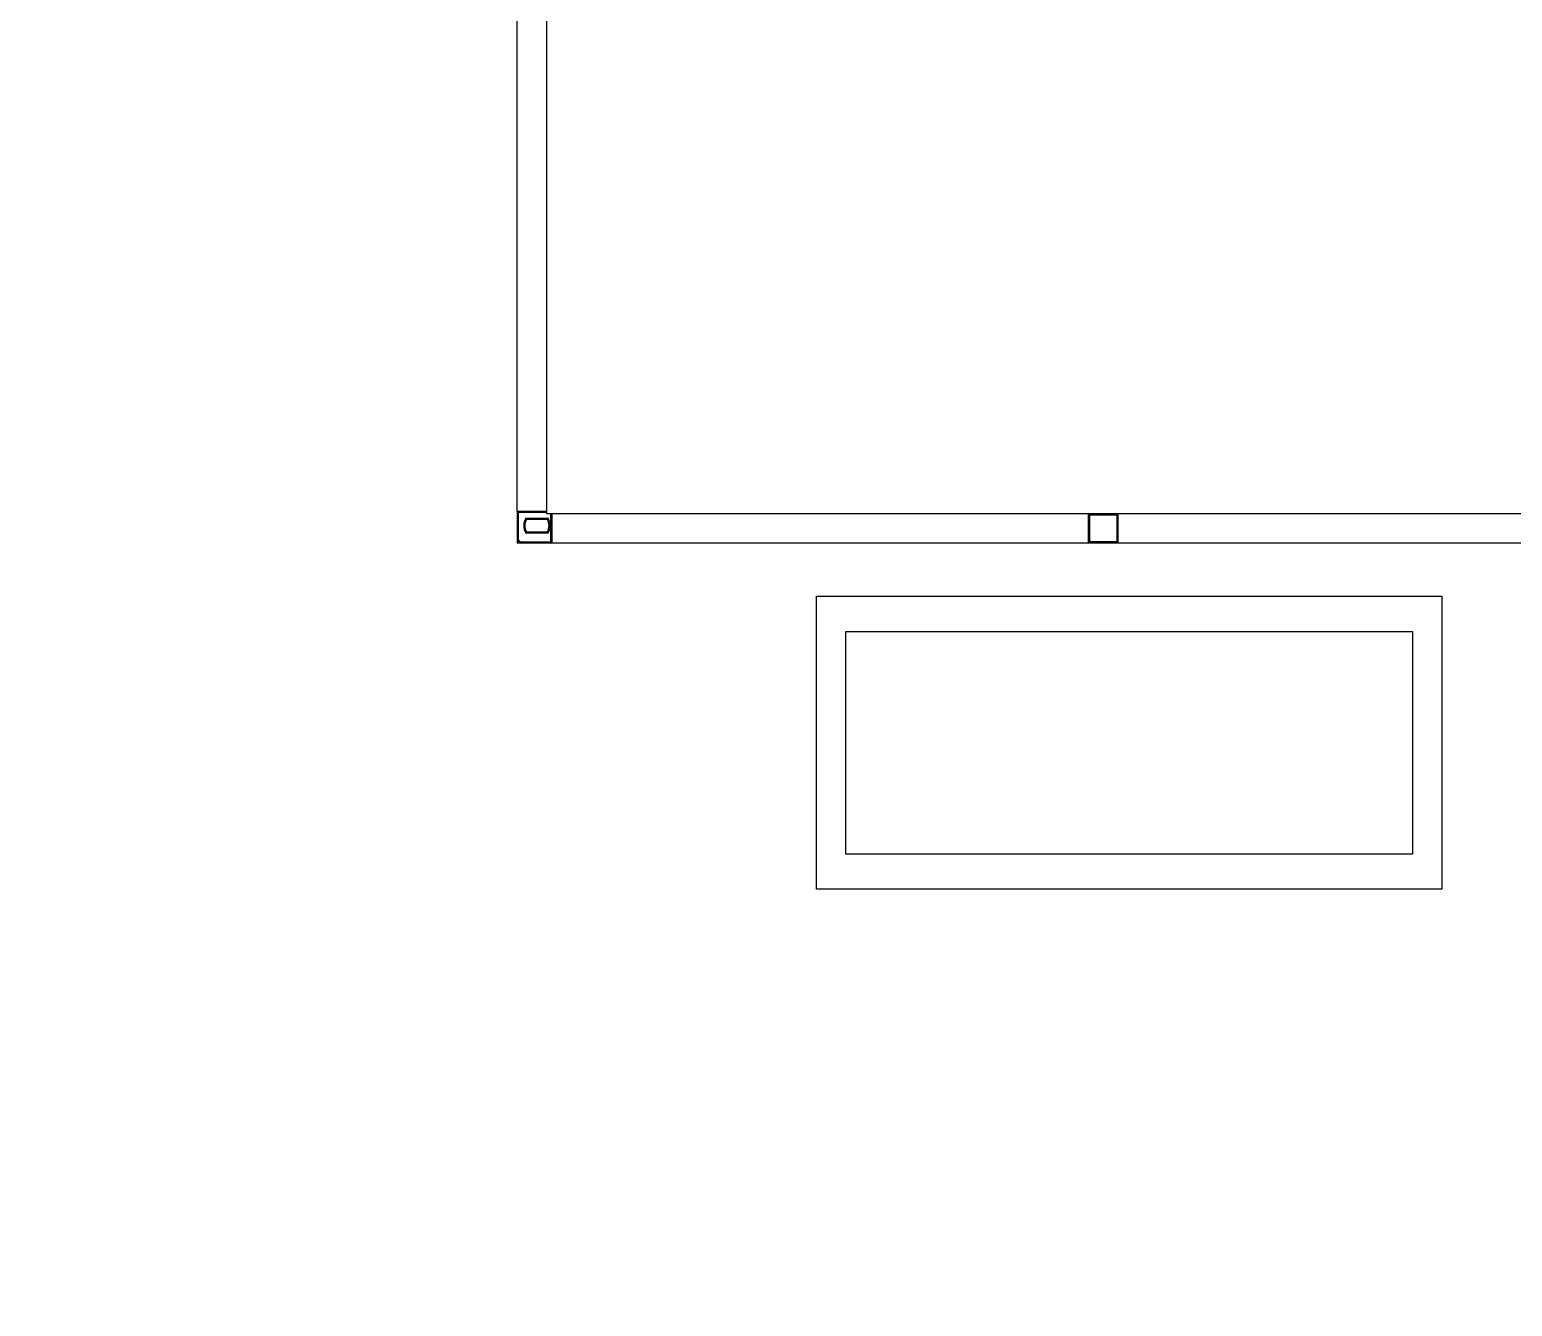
# Model space of a CAD drawing. Header units: millimetres. Extents: x 0 to 153097, y 17753 to 125268.
# Drawn here: x 61525.7 to 61981.1, y 62446.8 to 62838.9 of the extents above; entities that cross this region are included whole.
import ezdxf

# ---------------------------------------------------------------- set-up
doc = ezdxf.new("R2010")
doc.units = ezdxf.units.MM
doc.header["$LTSCALE"] = 50
for name, color, linetype in [('DIM-SCALE', 7, 'Continuous'), ('EQ', 2, 'Continuous'), ('EQUIP', 2, 'Continuous')]:
    doc.layers.add(name, color=color, linetype=linetype)
doc.styles.add('Arial', font='arial.ttf')
doc.dimstyles.new('일반도면_0050', dxfattribs={"dimtxt": 200, "dimasz": 200, "dimexe": 50, "dimexo": 250, "dimgap": 75, "dimtad": 1, "dimdec": 0, "dimzin": 0, "dimdsep": 46, "dimtxsty": 'Arial', "dimcen": -250, "dimclrd": 7, "dimclre": 7, "dimclrt": 2, "dimadec": 0, "dimazin": 0, "dimtfac": 1, "dimtdec": 0, "dimtix": 1, "dimtmove": 2, "dimatfit": 3, "dimfxl": 1, "dimtolj": 1, "dimtzin": 0, "dimarcsym": 0})

# ---------------------------------------------------------------- blocks, each defined once
blk = doc.blocks.new('KEY PLAN_NEW')
h = blk.add_hatch()
h.set_pattern_fill('ANSI31', color=253, scale=2)
h.set_pattern_definition([(45, (-1396.921, -1800.0236), (-4.490128, 4.490128), [])])
edge = h.paths.add_edge_path()
edge.add_line((-2006.86, -1075.94), (-2006.86, -1091.94))
edge.add_line((-2006.86, -1091.94), (-2067.86, -1091.94))
edge.add_line((-2067.86, -1091.94), (-2067.86, -1375.94))
edge.add_line((-2067.86, -1375.94), (-2006.86, -1375.94))
edge.add_line((-2006.86, -1375.94), (-2006.86, -1391.94))
edge.add_line((-2006.86, -1391.94), (-2007.86, -1391.94))
edge.add_line((-2007.86, -1391.94), (-2007.86, -1488.94))
edge.add_line((-2007.86, -1488.94), (-2008.31, -1488.94))
edge.add_arc((-2028.72, -1493.5), 20.91, 12.5777, 76.5787)
edge.add_line((-2023.86, -1473.16), (-2023.86, -1391.94))
edge.add_line((-2023.86, -1391.94), (-2247.86, -1391.94))
edge.add_line((-2247.86, -1391.94), (-2247.86, -1488.94))
edge.add_line((-2247.86, -1488.94), (-2263.86, -1488.94))
edge.add_line((-2263.86, -1488.94), (-2263.86, -1452.18))
edge.add_line((-2263.86, -1452.18), (-2549.86, -1452.18))
edge.add_line((-2549.86, -1452.18), (-2549.86, -1488.94))
edge.add_line((-2549.86, -1488.94), (-2565.86, -1488.94))
edge.add_line((-2565.86, -1488.94), (-2565.86, -1427.94))
edge.add_line((-2565.86, -1427.94), (-2720.86, -1427.94))
edge.add_line((-2720.86, -1427.94), (-2720.86, -1411.94))
edge.add_line((-2720.86, -1411.94), (-2623.86, -1411.94))
edge.add_line((-2623.86, -1411.94), (-2623.86, -1075.94))
edge.add_line((-2623.86, -1075.94), (-2563.86, -1075.94))
edge.add_line((-2563.86, -1075.94), (-2563.86, -1071.94))
edge.add_line((-2563.86, -1071.94), (-2547.86, -1071.94))
edge.add_line((-2547.86, -1071.94), (-2547.86, -1091.94))
edge.add_line((-2547.86, -1091.94), (-2607.86, -1091.94))
edge.add_line((-2607.86, -1091.94), (-2607.86, -1411.94))
edge.add_line((-2607.86, -1411.94), (-2549.86, -1411.94))
edge.add_line((-2549.86, -1411.94), (-2549.86, -1436.18))
edge.add_line((-2549.86, -1436.18), (-2263.86, -1436.18))
edge.add_line((-2263.86, -1436.18), (-2263.86, -1375.94))
edge.add_line((-2263.86, -1375.94), (-2083.86, -1375.94))
edge.add_line((-2083.86, -1375.94), (-2083.86, -1075.94))
edge.add_line((-2083.86, -1075.94), (-2006.86, -1075.94))
at = {"color": 253}
for p, q in [((-2723.86, -1488.7, 46), (-2723.86, -1435.18, 46)), ((-2720.86, -1435.18, 46), (-2720.86, -1488.7, 46)), ((-2723.86, -1488.7, 46), (-2723.86, -1491.94, 46)), ((-2720.86, -1488.7, 46), (-2720.86, -1488.94, 46)), ((-2720.3, -1488.94, 46), (-2720.86, -1488.94, 46)), ((-2665.36, -1488.94, 46), (-2720.3, -1488.94, 46)), ((-2665.36, -1491.94, 46), (-2665.36, -1488.94, 46)), ((-2662.36, -1488.94, 46), (-2665.36, -1488.94, 46)), ((-2665.24, -1489.06, 46), (-2662.48, -1489.06, 46)), ((-2665.24, -1489.06, 46), (-2662.48, -1489.06, 46)), ((-2665.24, -1491.82, 46), (-2665.24, -1489.06, 46)), ((-2662.48, -1489.06, 46), (-2662.48, -1491.82, 46)), ((-2662.36, -1488.94, 46), (-2662.36, -1491.94, 46)), ((-2607.42, -1488.94, 46), (-2662.36, -1488.94, 46)), ((-2720.3, -1491.94, 46), (-2723.86, -1491.94, 46)), ((-2607.42, -1491.94, 46), (-2720.3, -1491.94, 46)), ((-2662.48, -1491.82, 46), (-2665.24, -1491.82, 46))]:
    blk.add_line(p, q, dxfattribs=at)
at = {"color": 253, "linetype": 'Continuous'}
for p, q in [((-2720.86, -1488.7, 46), (-2723.86, -1488.7, 46)), ((-2723.86, -1488.82, 46), (-2723.74, -1488.82, 46)), ((-2723.74, -1488.7, 46), (-2723.74, -1488.82, 46)), ((-2720.86, -1488.82, 46), (-2723.74, -1488.82, 46)), ((-2723.74, -1488.82, 46), (-2723.74, -1491.53, 46)), ((-2722.96, -1489.41, 46), (-2720.7, -1489.41, 46)), ((-2720.77, -1489.53, 46), (-2722.9, -1489.53, 46)), ((-2720.42, -1491.82, 46), (-2720.42, -1488.94, 46)), ((-2720.3, -1488.94, 46), (-2720.3, -1491.94, 46)), ((-2723.74, -1491.53, 46), (-2723.86, -1491.53, 46)), ((-2723.74, -1491.82, 46), (-2723.74, -1491.82, 46)), ((-2723.74, -1491.82, 46), (-2723.74, -1491.82, 46)), ((-2723.45, -1491.82, 46), (-2723.45, -1491.94, 46)), ((-2723.45, -1491.82, 46), (-2720.42, -1491.82, 46)), ((-2720.7, -1490.92, 46), (-2722.96, -1490.92, 46)), ((-2722.9, -1490.8, 46), (-2720.77, -1490.8, 46)), ((-2720.3, -1491.82, 46), (-2720.42, -1491.82, 46)), ((-2720.42, -1491.82, 46), (-2720.42, -1491.94, 46))]:
    blk.add_line(p, q, dxfattribs=at)
for centre, radius, start, end in [((-2723.74, -1488.82, 46), 0.12, 90, 180), ((-2721.83, -1490.16, 46), 1.36, 146.2792, 213.7208), ((-2721.83, -1490.16, 46), 1.24, 149.1964, 210.8036), ((-2721.83, -1490.16, 46), 1.24, 329.1964, 30.8036), ((-2721.83, -1490.16, 46), 1.36, 326.2792, 33.7208), ((-2723.45, -1491.53, 46), 0.41, 180, 270), ((-2723.45, -1491.53, 46), 0.29, 180, 270), ((-2720.42, -1491.82, 46), 0.12, 270, 0)]:
    blk.add_arc(centre, radius, start, end, dxfattribs=at)
for points, knots in [([(-2722.9, -1489.53, 46), (-2722.9, -1489.53, 46), (-2722.9, -1489.53, 46), (-2722.9, -1489.53, 46), (-2722.9, -1489.53, 46), (-2722.9, -1489.53, 46), (-2722.9, -1489.52, 46), (-2722.9, -1489.52, 46), (-2722.9, -1489.52, 46), (-2722.9, -1489.52, 46), (-2722.9, -1489.52, 46), (-2722.9, -1489.52, 46), (-2722.9, -1489.52, 46), (-2722.9, -1489.51, 46), (-2722.91, -1489.51, 46), (-2722.91, -1489.51, 46), (-2722.91, -1489.51, 46), (-2722.91, -1489.51, 46), (-2722.91, -1489.51, 46), (-2722.91, -1489.51, 46), (-2722.91, -1489.5, 46), (-2722.91, -1489.5, 46), (-2722.92, -1489.5, 46), (-2722.92, -1489.49, 46), (-2722.92, -1489.49, 46), (-2722.92, -1489.49, 46), (-2722.92, -1489.49, 46), (-2722.92, -1489.48, 46), (-2722.92, -1489.48, 46), (-2722.92, -1489.48, 46), (-2722.92, -1489.48, 46), (-2722.93, -1489.48, 46), (-2722.93, -1489.47, 46), (-2722.93, -1489.47, 46), (-2722.94, -1489.46, 46), (-2722.94, -1489.46, 46), (-2722.94, -1489.45, 46), (-2722.94, -1489.45, 46), (-2722.94, -1489.45, 46), (-2722.94, -1489.45, 46), (-2722.94, -1489.45, 46), (-2722.94, -1489.44, 46), (-2722.95, -1489.44, 46), (-2722.95, -1489.43, 46), (-2722.95, -1489.43, 46), (-2722.95, -1489.42, 46), (-2722.96, -1489.42, 46), (-2722.96, -1489.42, 46), (-2722.96, -1489.41, 46), (-2722.96, -1489.41, 46), (-2722.96, -1489.41, 46), (-2722.96, -1489.41, 46), (-2722.96, -1489.41, 46), (-2722.96, -1489.41, 46)], [0, 0, 0, 0, 0.06206, 0.12459, 0.12459, 0.155854, 0.155854, 0.171487, 0.171487, 0.187119, 0.187119, 0.249648, 0.249648, 0.312178, 0.312178, 0.343442, 0.343442, 0.359075, 0.359075, 0.374707, 0.374707, 0.437236, 0.437236, 0.499766, 0.499766, 0.53103, 0.53103, 0.546663, 0.546663, 0.562295, 0.562295, 0.624824, 0.624824, 0.687353, 0.687353, 0.749883, 0.749883, 0.765515, 0.765515, 0.781147, 0.781147, 0.812412, 0.812412, 0.874941, 0.874941, 0.937471, 0.937471, 0.968735, 0.968735, 0.984368, 0.992184, 0.992184, 1, 1, 1, 1]), ([(-2720.77, -1489.53, 46), (-2720.77, -1489.53, 46), (-2720.77, -1489.53, 46), (-2720.77, -1489.53, 46), (-2720.76, -1489.53, 46), (-2720.76, -1489.53, 46), (-2720.76, -1489.52, 46), (-2720.76, -1489.52, 46), (-2720.76, -1489.52, 46), (-2720.76, -1489.52, 46), (-2720.76, -1489.52, 46), (-2720.76, -1489.52, 46), (-2720.76, -1489.52, 46), (-2720.76, -1489.51, 46), (-2720.76, -1489.51, 46), (-2720.76, -1489.51, 46), (-2720.76, -1489.51, 46), (-2720.76, -1489.51, 46), (-2720.75, -1489.51, 46), (-2720.75, -1489.51, 46), (-2720.75, -1489.5, 46), (-2720.75, -1489.5, 46), (-2720.75, -1489.5, 46), (-2720.75, -1489.49, 46), (-2720.74, -1489.49, 46), (-2720.74, -1489.49, 46), (-2720.74, -1489.49, 46), (-2720.74, -1489.48, 46), (-2720.74, -1489.48, 46), (-2720.74, -1489.48, 46), (-2720.74, -1489.48, 46), (-2720.74, -1489.48, 46), (-2720.73, -1489.47, 46), (-2720.73, -1489.47, 46), (-2720.73, -1489.46, 46), (-2720.73, -1489.46, 46), (-2720.72, -1489.45, 46), (-2720.72, -1489.45, 46), (-2720.72, -1489.45, 46), (-2720.72, -1489.45, 46), (-2720.72, -1489.45, 46), (-2720.72, -1489.44, 46), (-2720.72, -1489.44, 46), (-2720.71, -1489.43, 46), (-2720.71, -1489.43, 46), (-2720.71, -1489.42, 46), (-2720.71, -1489.42, 46), (-2720.7, -1489.42, 46), (-2720.7, -1489.41, 46), (-2720.7, -1489.41, 46), (-2720.7, -1489.41, 46), (-2720.7, -1489.41, 46), (-2720.7, -1489.41, 46), (-2720.7, -1489.41, 46)], [0, 0, 0, 0, 0.06206, 0.12459, 0.12459, 0.155854, 0.155854, 0.171487, 0.171487, 0.187119, 0.187119, 0.249648, 0.249648, 0.312178, 0.312178, 0.343442, 0.343442, 0.359075, 0.359075, 0.374707, 0.374707, 0.437236, 0.437236, 0.499766, 0.499766, 0.53103, 0.53103, 0.546663, 0.546663, 0.562295, 0.562295, 0.624824, 0.624824, 0.687353, 0.687353, 0.749883, 0.749883, 0.765515, 0.765515, 0.781147, 0.781147, 0.812412, 0.812412, 0.874941, 0.874941, 0.937471, 0.937471, 0.968735, 0.968735, 0.984368, 0.992184, 0.992184, 1, 1, 1, 1]), ([(-2722.96, -1490.92, 46), (-2722.96, -1490.92, 46), (-2722.96, -1490.92, 46), (-2722.96, -1490.92, 46), (-2722.96, -1490.92, 46), (-2722.96, -1490.91, 46), (-2722.96, -1490.91, 46), (-2722.96, -1490.91, 46), (-2722.95, -1490.9, 46), (-2722.95, -1490.9, 46), (-2722.95, -1490.89, 46), (-2722.95, -1490.89, 46), (-2722.94, -1490.88, 46), (-2722.94, -1490.88, 46), (-2722.94, -1490.88, 46), (-2722.94, -1490.88, 46), (-2722.94, -1490.88, 46), (-2722.94, -1490.88, 46), (-2722.94, -1490.87, 46), (-2722.94, -1490.87, 46), (-2722.93, -1490.86, 46), (-2722.93, -1490.86, 46), (-2722.93, -1490.85, 46), (-2722.92, -1490.85, 46), (-2722.92, -1490.84, 46), (-2722.92, -1490.84, 46), (-2722.92, -1490.84, 46), (-2722.92, -1490.84, 46), (-2722.92, -1490.84, 46), (-2722.92, -1490.84, 46), (-2722.92, -1490.83, 46), (-2722.92, -1490.83, 46), (-2722.91, -1490.83, 46), (-2722.91, -1490.82, 46), (-2722.91, -1490.82, 46), (-2722.91, -1490.82, 46), (-2722.91, -1490.82, 46), (-2722.91, -1490.82, 46), (-2722.91, -1490.82, 46), (-2722.91, -1490.82, 46), (-2722.9, -1490.81, 46), (-2722.9, -1490.81, 46), (-2722.9, -1490.81, 46), (-2722.9, -1490.81, 46), (-2722.9, -1490.8, 46), (-2722.9, -1490.8, 46), (-2722.9, -1490.8, 46), (-2722.9, -1490.8, 46), (-2722.9, -1490.8, 46), (-2722.9, -1490.8, 46), (-2722.9, -1490.8, 46), (-2722.9, -1490.8, 46), (-2722.9, -1490.8, 46), (-2722.9, -1490.8, 46)], [0, 0, 0, 0, 0.00782, 0.00782, 0.015639, 0.031279, 0.031279, 0.062557, 0.062557, 0.125114, 0.125114, 0.187671, 0.187671, 0.21895, 0.21895, 0.234589, 0.234589, 0.250228, 0.250228, 0.312785, 0.312785, 0.375342, 0.375342, 0.437899, 0.437899, 0.453538, 0.453538, 0.469178, 0.469178, 0.500456, 0.500456, 0.563013, 0.563013, 0.62557, 0.62557, 0.641209, 0.641209, 0.656849, 0.656849, 0.688127, 0.688127, 0.750684, 0.750684, 0.813241, 0.813241, 0.828881, 0.828881, 0.84452, 0.84452, 0.875798, 0.875798, 0.938355, 1, 1, 1, 1]), ([(-2720.7, -1490.92, 46), (-2720.7, -1490.92, 46), (-2720.7, -1490.92, 46), (-2720.7, -1490.92, 46), (-2720.7, -1490.92, 46), (-2720.7, -1490.91, 46), (-2720.7, -1490.91, 46), (-2720.71, -1490.91, 46), (-2720.71, -1490.9, 46), (-2720.71, -1490.9, 46), (-2720.71, -1490.89, 46), (-2720.72, -1490.89, 46), (-2720.72, -1490.88, 46), (-2720.72, -1490.88, 46), (-2720.72, -1490.88, 46), (-2720.72, -1490.88, 46), (-2720.72, -1490.88, 46), (-2720.72, -1490.88, 46), (-2720.73, -1490.87, 46), (-2720.73, -1490.87, 46), (-2720.73, -1490.86, 46), (-2720.73, -1490.86, 46), (-2720.74, -1490.85, 46), (-2720.74, -1490.85, 46), (-2720.74, -1490.84, 46), (-2720.74, -1490.84, 46), (-2720.74, -1490.84, 46), (-2720.74, -1490.84, 46), (-2720.74, -1490.84, 46), (-2720.74, -1490.84, 46), (-2720.75, -1490.83, 46), (-2720.75, -1490.83, 46), (-2720.75, -1490.83, 46), (-2720.75, -1490.82, 46), (-2720.75, -1490.82, 46), (-2720.75, -1490.82, 46), (-2720.76, -1490.82, 46), (-2720.76, -1490.82, 46), (-2720.76, -1490.82, 46), (-2720.76, -1490.82, 46), (-2720.76, -1490.81, 46), (-2720.76, -1490.81, 46), (-2720.76, -1490.81, 46), (-2720.76, -1490.81, 46), (-2720.76, -1490.8, 46), (-2720.76, -1490.8, 46), (-2720.76, -1490.8, 46), (-2720.76, -1490.8, 46), (-2720.76, -1490.8, 46), (-2720.76, -1490.8, 46), (-2720.77, -1490.8, 46), (-2720.77, -1490.8, 46), (-2720.77, -1490.8, 46), (-2720.77, -1490.8, 46)], [0, 0, 0, 0, 0.00782, 0.00782, 0.015639, 0.031279, 0.031279, 0.062557, 0.062557, 0.125114, 0.125114, 0.187671, 0.187671, 0.21895, 0.21895, 0.234589, 0.234589, 0.250228, 0.250228, 0.312785, 0.312785, 0.375342, 0.375342, 0.437899, 0.437899, 0.453538, 0.453538, 0.469178, 0.469178, 0.500456, 0.500456, 0.563013, 0.563013, 0.62557, 0.62557, 0.641209, 0.641209, 0.656849, 0.656849, 0.688127, 0.688127, 0.750684, 0.750684, 0.813241, 0.813241, 0.828881, 0.828881, 0.84452, 0.84452, 0.875798, 0.875798, 0.938355, 1, 1, 1, 1])]:
    blk.add_open_spline(points, degree=3, knots=knots, dxfattribs=at)
at = {"layer": 'EQ', "color": 253, "linetype": 'Continuous', "elevation": 46}
blk.add_lwpolyline([(-2629.22, -1527.39), (-2693.22, -1527.39), (-2693.22, -1497.39), (-2629.22, -1497.39)], close=True, dxfattribs=at)
at = {"layer": 'EQUIP', "color": 253, "elevation": 46}
blk.add_lwpolyline([(-2632.22, -1523.79), (-2690.22, -1523.79), (-2690.22, -1500.99), (-2632.22, -1500.99)], close=True, dxfattribs=at)

msp = doc.modelspace()

# ---------------------------------------------------------------- block references
at = {"xscale": 3, "yscale": 3, "zscale": 3}
msp.add_blockref('KEY PLAN_NEW', (69847.03, 67157.06), dxfattribs=at)

# ---------------------------------------------------------------- leaders
at = {"layer": 'DIM-SCALE'}
msp.add_leader([(62151.46, 62992.95), (61427.93, 60111.86, -435.23), (61067.93, 60111.86, -435.23)], dimstyle='일반도면_0050', override={"dimclrd": 1}, dxfattribs=at)

doc.saveas('drawing.dxf')
